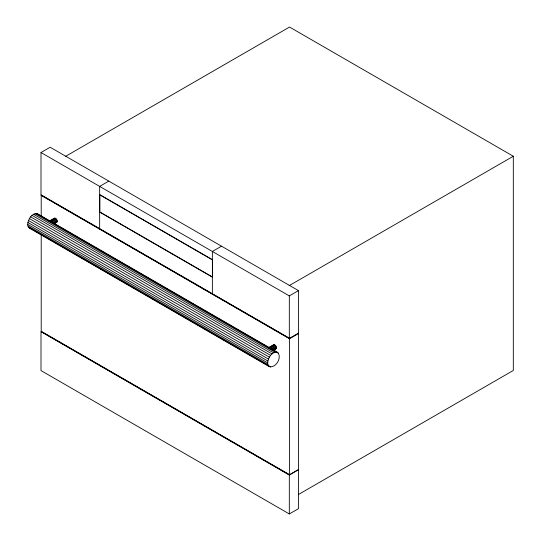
<?xml version="1.0" encoding="UTF-8"?>
<svg xmlns="http://www.w3.org/2000/svg" width="541" height="541" viewBox="0 0 541 541"><rect width="100%" height="100%" fill="white"/><g stroke="black" fill="none" stroke-linecap="round" stroke-linejoin="round"><path stroke-width="0.81" d="M27.692 224.332C27.922 219.436 31.987 212.41 37.633 213.837L277.634 352.401C282.307 357.33 276.005 368.252 269.398 366.663L29.397 228.099L27.889 225.955L27.692 224.332L267.694 362.896L267.89 364.519L269.398 366.663M267.694 362.896C267.93 358 271.995 350.974 277.634 352.401M54.6 223.521L56.737 222.283L57.224 221.208L56.737 219.572L55.561 218.327L54.384 218.212L49.4 221.086M273.807 350.074L275.937 348.844L276.424 347.768L275.937 346.125L274.76 344.887L273.584 344.766L268.606 347.647M54.019 218.625L54.384 218.212M273.225 345.185L273.584 344.766M298.47 333.114L289.32 338.402L41.001 195.03L41.001 152.528L50.151 147.24L298.47 290.612L298.47 508.668L289.32 513.95L41.001 370.585L41.001 331.68L289.32 475.045L298.47 469.764M65.339 156.484L289.53 27.05L513.308 156.248L513.308 370.463L298.618 494.413M108.802 181.107L99.645 186.388L99.645 228.89M49.224 221.391L54.918 218.104M49.867 221.614L55.561 218.327M50.502 222.128L56.196 218.841M51.753 222.446L56.737 219.572M52.822 222.865L57.096 220.403M52.95 223.676L57.224 221.208M54.059 223.622L57.096 221.871M221.519 246.182L212.37 251.464L212.37 293.973M289.124 285.682L513.308 156.248M41.001 152.528L289.32 295.893L298.47 290.612M268.958 347.647L274.125 344.664M269.066 348.174L274.76 344.887M270.419 348.276L275.403 345.401M270.96 349.006L275.937 346.125M298.47 333.594L289.53 338.761L41.211 195.396M272.028 349.425L276.302 346.957M272.867 349.824L276.424 347.768M272.745 350.48L276.302 348.431M298.47 469.52L289.53 474.687L41.211 331.315M56.196 222.392L56.737 222.283M275.403 348.945L275.937 348.844M29.397 228.099L30.6 228.471M99.645 194.794L212.37 259.869M99.645 212.086L212.37 277.161M160.988 264.069L41.211 194.916L41.211 216.501M162.449 264.907L289.53 338.281L289.53 474.924L41.211 331.559L41.211 234.226M36.423 213.465L278.561 353.259M35.023 213.607L275.024 352.171M33.515 214.243L273.516 352.806M32.007 215.345L272.008 353.909M30.6 216.826L270.601 355.39M29.397 218.591L269.398 357.155M28.47 220.518L268.471 359.082M27.889 222.479L267.89 361.043M27.889 225.955L267.89 364.519M28.47 227.24L270.601 367.035M37.633 213.837L38.553 214.696M289.32 295.893L289.32 338.402M289.32 475.045L289.32 513.95M212.579 259.754L99.855 194.672L99.855 211.964L212.579 277.046L212.579 259.754"/></g></svg>
